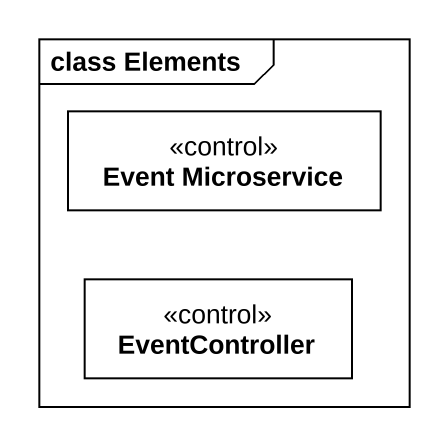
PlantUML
@startuml
mainframe class Elements
hide circle
hide empty members
class "Event Microservice" as Event_Microservice <<control>>
class EventController <<control>>
@enduml
